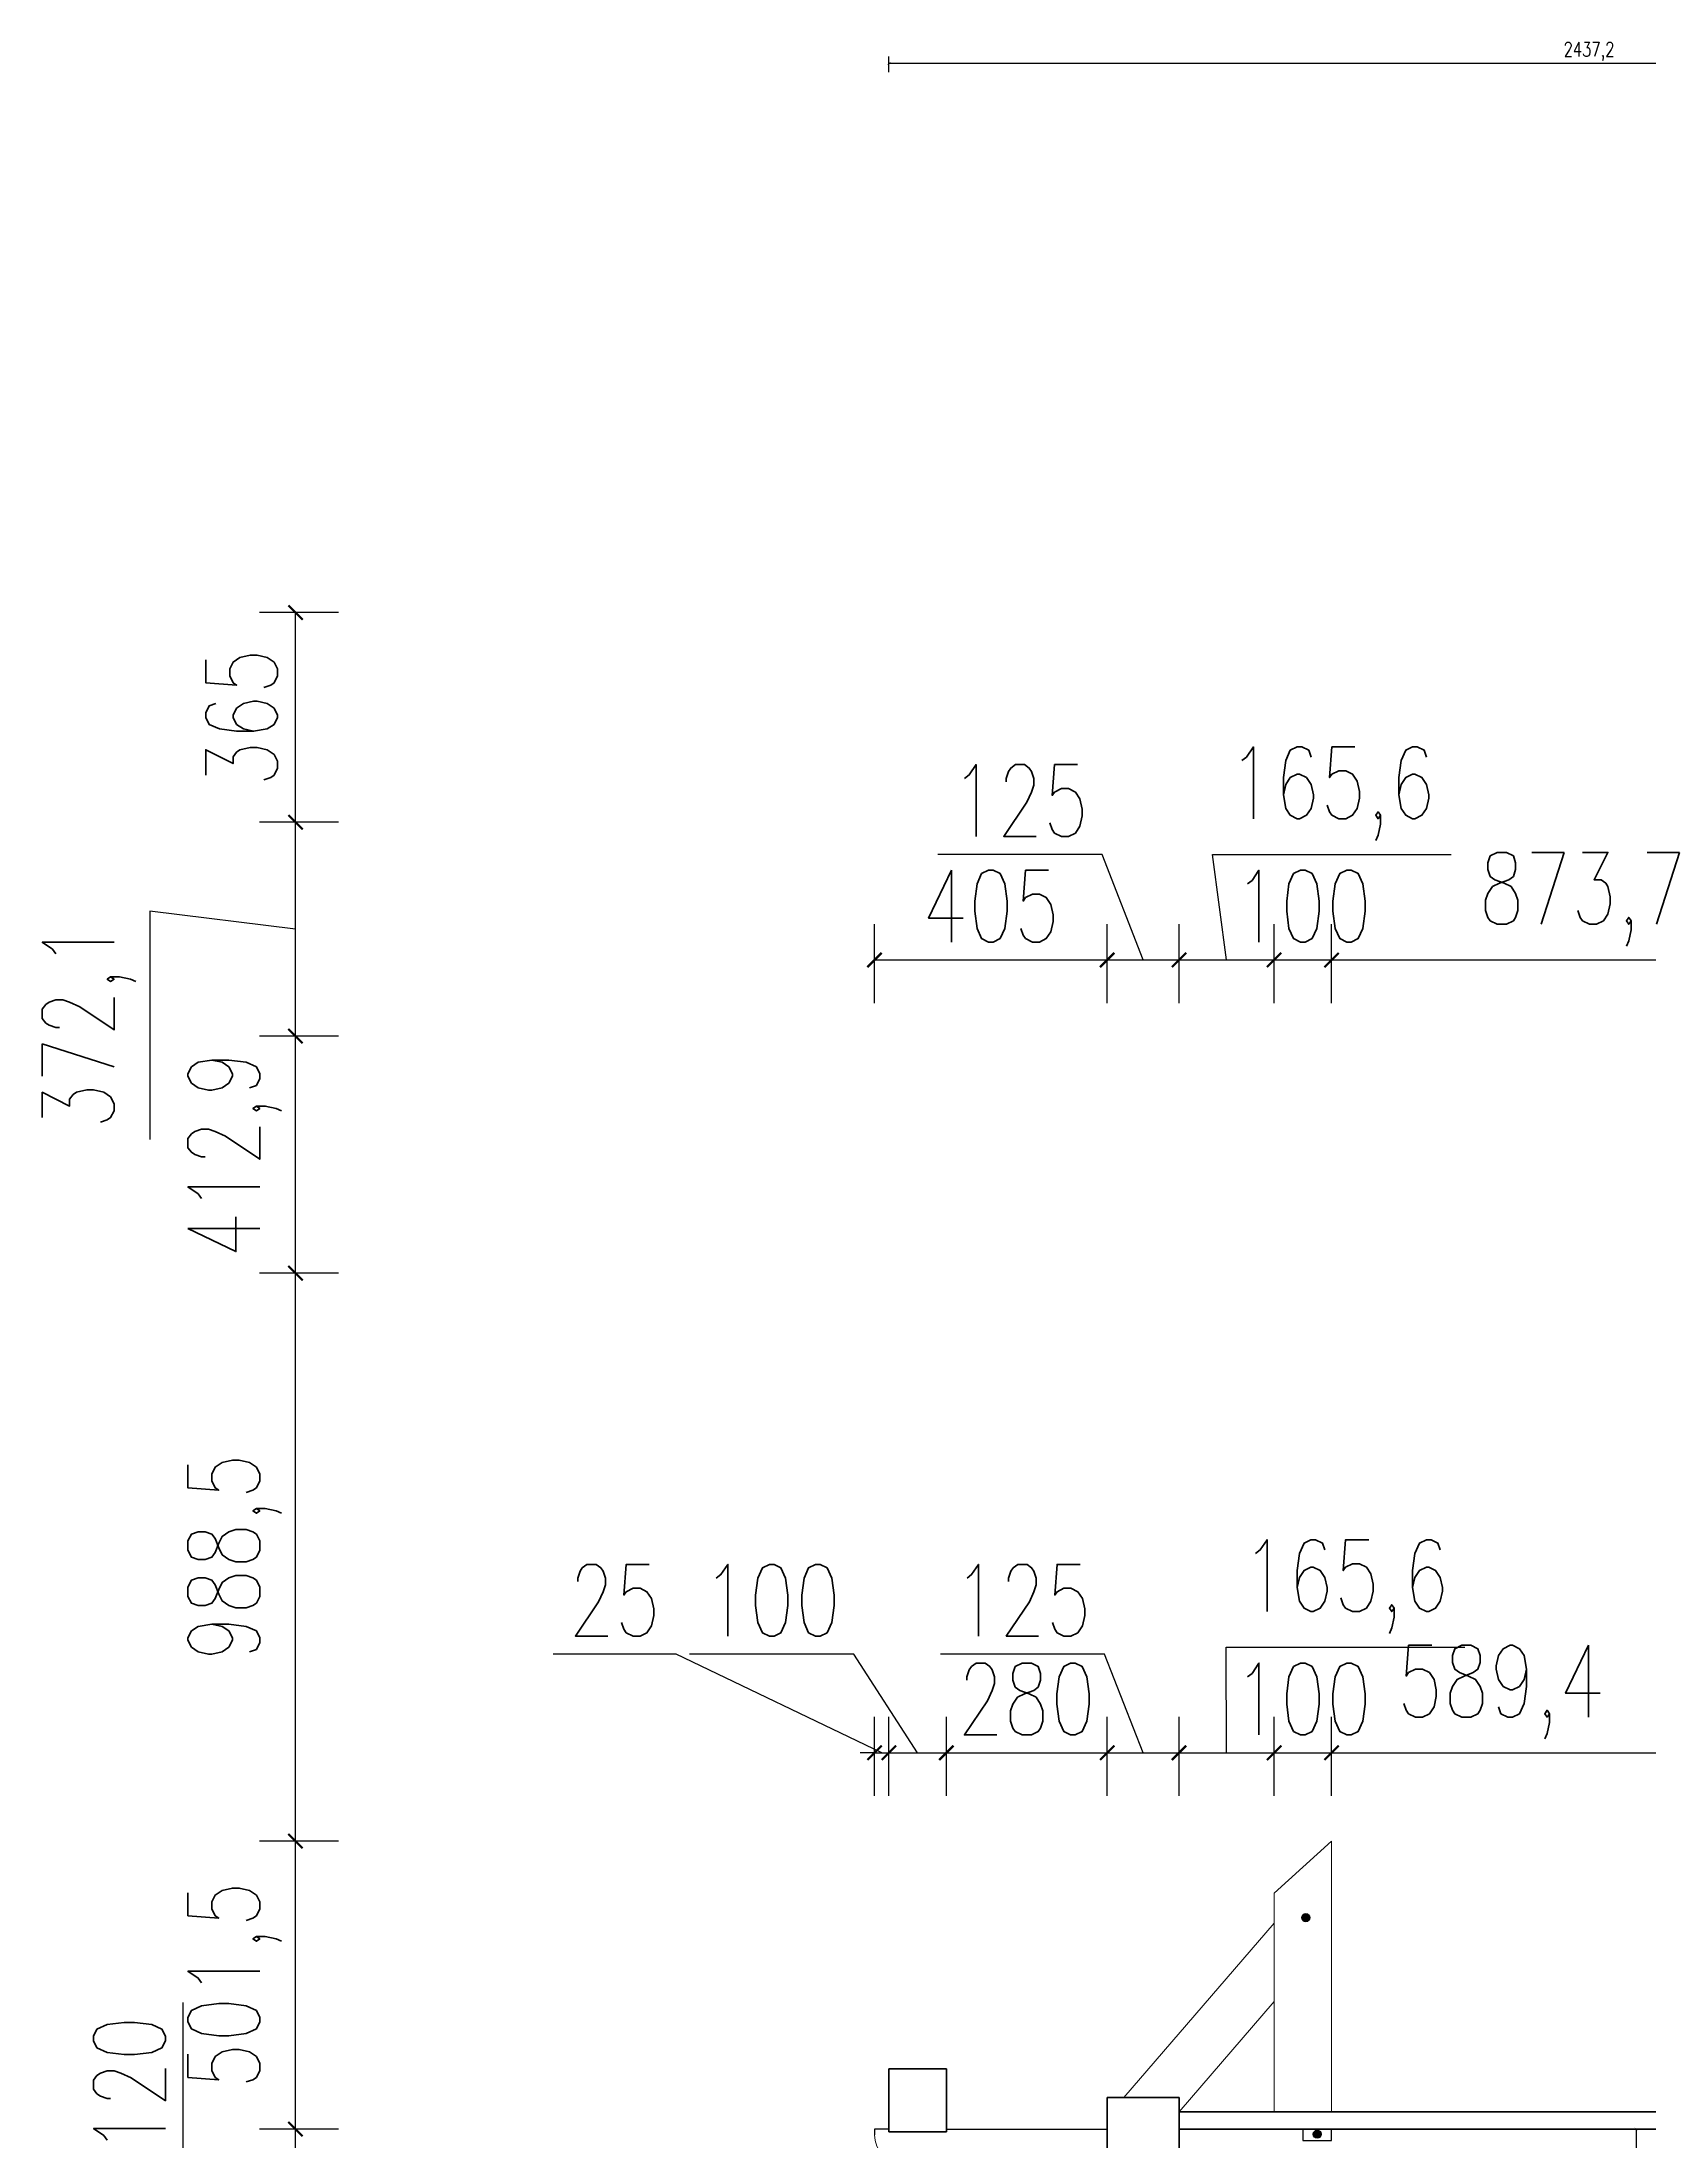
# Model space of a CAD drawing. Header units: millimetres. Extents: x -324080 to 120693, y -32448 to 53734.
# Drawn here: x -215852 to -213054, y -15216 to -11560 of the extents above; entities that cross this region are included whole.
import ezdxf

# ---------------------------------------------------------------- set-up
doc = ezdxf.new("R2010")
doc.units = ezdxf.units.MM
doc.layers.add('przekrój', color=6, linetype='Continuous', lineweight=50)
doc.layers.add('wymiary', color=253, linetype='Continuous', lineweight=5)
doc.styles.add('Opisowy', font='simplex.shx', dxfattribs={"width": 0.75, "height": 2.5})
doc.dimstyles.new('Opisowy', dxfattribs={"dimscale": 0, "dimtxt": 2.5, "dimasz": 0.5, "dimexe": 1.25, "dimexo": 0.625, "dimtad": 1, "dimdec": 1, "dimtxsty": 'Opisowy', "dimblk": 'ARCHTICK', "dimcen": 1, "dimadec": 0, "dimazin": 0, "dimtfac": 1, "dimtdec": 1, "dimtmove": 0, "dimatfit": 3, "dimfxl": 1.5, "dimfxlon": 1, "dimarcsym": 0})

# ---------------------------------------------------------------- blocks, each defined once
blk = doc.blocks.new('_ArchTick')
at = {"color": 0, "linetype": 'ByBlock', "const_width": 0.15}
blk.add_lwpolyline([(-0.5, -0.5), (0.5, 0.5)], dxfattribs=at)
blk = doc.blocks.new('*D1007')
at = {"layer": 'Defpoints', "color": 0, "transparency": 16777216}
for p in [(-213077.8, -15193.3), (-213077.8, -15313.3), (-213077.8, -15313.3)]:
    blk.add_point(p, dxfattribs=at)
at = {"layer": 'wymiary', "color": 0, "lineweight": -2, "transparency": 16777216}
for p, q in [((-213077.8, -15193.3), (-213090.3, -15193.3)), ((-213077.8, -15193.3), (-213077.8, -15313.3)), ((-213077.8, -15313.3), (-213090.3, -15313.3))]:
    blk.add_line(p, q, dxfattribs=at)
at = {"layer": 'wymiary', "color": 0, "lineweight": -2, "transparency": 16777216, "xscale": 5, "yscale": 5, "zscale": 5}
for p, rotation in [((-213077.8, -15193.3), 90), ((-213077.8, -15313.3), 270)]:
    blk.add_blockref('_ArchTick', p, dxfattribs=dict(at, rotation=rotation))
at = {"layer": 'wymiary', "color": 0, "lineweight": 9, "transparency": 16777216, "insert": (-213096.5, -15253.3), "char_height": 25, "attachment_point": 5, "rotation": 90, "style": 'Opisowy'}
blk.add_mtext('120', dxfattribs=at)
blk = doc.blocks.new('*D1172')
at = {"layer": 'Defpoints', "color": 0, "transparency": 16777216}
for p in [(-214378.3, -11597.4), (-211941.2, -12918.3), (-214378.3, -15113.3)]:
    blk.add_point(p, dxfattribs=at)
at = {"layer": 'wymiary', "color": 0, "lineweight": -2, "transparency": 16777216}
for p, q in [((-214378.3, -11612.4), (-214378.3, -11584.9)), ((-211941.2, -11612.4), (-211941.2, -11584.9)), ((-211941.2, -11597.4), (-214378.3, -11597.4))]:
    blk.add_line(p, q, dxfattribs=at)
at = {"layer": 'wymiary', "color": 0, "lineweight": -2, "transparency": 16777216, "xscale": 5, "yscale": 5, "zscale": 5, "rotation": 180}
blk.add_blockref('_ArchTick', (-214378.3, -11597.4), dxfattribs=at)
at = {"layer": 'wymiary', "color": 0, "lineweight": -2, "transparency": 16777216, "xscale": 5, "yscale": 5, "zscale": 5}
blk.add_blockref('_ArchTick', (-211941.2, -11597.4), dxfattribs=at)
at = {"layer": 'wymiary', "color": 0, "transparency": 16777216, "insert": (-213159.7, -11576.3), "char_height": 25, "attachment_point": 5, "style": 'Opisowy'}
blk.add_mtext('2437,2', dxfattribs=at)
blk = doc.blocks.new('*D1527')
at = {"layer": 'Defpoints', "color": 0, "transparency": 16777216}
for p in [(-214378.3, -14538.3), (-214378.3, -15088.3), (-214403.3, -15193.3)]:
    blk.add_point(p, dxfattribs=at)
at = {"layer": 'wymiary', "color": 0, "lineweight": -2, "transparency": 16777216}
for p, q in [((-214748.6, -14366.5), (-214962.9, -14366.5)), ((-214390.8, -14538.3), (-214748.6, -14366.5)), ((-214403.3, -14613.3), (-214403.3, -14475.8)), ((-214378.3, -14613.3), (-214378.3, -14475.8)), ((-214403.3, -14538.3), (-214428.3, -14538.3)), ((-214403.3, -14538.3), (-214378.3, -14538.3)), ((-214403.3, -14538.3), (-214378.3, -14538.3)), ((-214378.3, -14538.3), (-214353.3, -14538.3))]:
    blk.add_line(p, q, dxfattribs=at)
at = {"layer": 'wymiary', "color": 0, "lineweight": -2, "transparency": 16777216, "xscale": 25, "yscale": 25, "zscale": 25}
blk.add_blockref('_ArchTick', (-214403.3, -14538.3), dxfattribs=at)
at = {"layer": 'wymiary', "color": 0, "lineweight": -2, "transparency": 16777216, "xscale": 25, "yscale": 25, "zscale": 25, "rotation": 180}
blk.add_blockref('_ArchTick', (-214378.3, -14538.3), dxfattribs=at)
at = {"layer": 'wymiary', "color": 0, "transparency": 16777216, "insert": (-214855.7, -14272.7), "char_height": 125, "attachment_point": 5, "style": 'Opisowy'}
blk.add_mtext('25', dxfattribs=at)
blk = doc.blocks.new('*D1528')
at = {"layer": 'Defpoints', "color": 0, "transparency": 16777216}
for p in [(-214278.3, -14538.3), (-214378.3, -15088.3), (-214278.3, -15088.3)]:
    blk.add_point(p, dxfattribs=at)
at = {"layer": 'wymiary', "color": 0, "lineweight": -2, "transparency": 16777216}
for p, q in [((-214439.4, -14366.5), (-214725.1, -14366.5)), ((-214328.3, -14538.3), (-214439.4, -14366.5)), ((-214378.3, -14613.3), (-214378.3, -14475.8)), ((-214278.3, -14613.3), (-214278.3, -14475.8)), ((-214378.3, -14538.3), (-214278.3, -14538.3))]:
    blk.add_line(p, q, dxfattribs=at)
at = {"layer": 'wymiary', "color": 0, "lineweight": -2, "transparency": 16777216, "xscale": 25, "yscale": 25, "zscale": 25, "rotation": 180}
blk.add_blockref('_ArchTick', (-214378.3, -14538.3), dxfattribs=at)
at = {"layer": 'wymiary', "color": 0, "lineweight": -2, "transparency": 16777216, "xscale": 25, "yscale": 25, "zscale": 25}
blk.add_blockref('_ArchTick', (-214278.3, -14538.3), dxfattribs=at)
at = {"layer": 'wymiary', "color": 0, "transparency": 16777216, "insert": (-214582.3, -14272.7), "char_height": 125, "attachment_point": 5, "style": 'Opisowy'}
blk.add_mtext('100', dxfattribs=at)
blk = doc.blocks.new('*D1529')
at = {"layer": 'Defpoints', "color": 0, "transparency": 16777216}
for p in [(-213998.3, -14538.3), (-214278.3, -15088.3), (-213998.3, -15138.3)]:
    blk.add_point(p, dxfattribs=at)
at = {"layer": 'wymiary', "color": 0, "lineweight": -2, "transparency": 16777216}
for p, q in [((-214278.3, -14613.3), (-214278.3, -14475.8)), ((-213998.3, -14613.3), (-213998.3, -14475.8)), ((-214278.3, -14538.3), (-213998.3, -14538.3))]:
    blk.add_line(p, q, dxfattribs=at)
at = {"layer": 'wymiary', "color": 0, "lineweight": -2, "transparency": 16777216, "xscale": 25, "yscale": 25, "zscale": 25, "rotation": 180}
blk.add_blockref('_ArchTick', (-214278.3, -14538.3), dxfattribs=at)
at = {"layer": 'wymiary', "color": 0, "lineweight": -2, "transparency": 16777216, "xscale": 25, "yscale": 25, "zscale": 25}
blk.add_blockref('_ArchTick', (-213998.3, -14538.3), dxfattribs=at)
at = {"layer": 'wymiary', "color": 0, "transparency": 16777216, "insert": (-214138.3, -14444.6), "char_height": 125, "attachment_point": 5, "style": 'Opisowy'}
blk.add_mtext('280', dxfattribs=at)
blk = doc.blocks.new('*D1530')
at = {"layer": 'Defpoints', "color": 0, "transparency": 16777216}
for p in [(-213873.3, -14538.3), (-213998.3, -15138.3), (-213873.3, -15138.3)]:
    blk.add_point(p, dxfattribs=at)
at = {"layer": 'wymiary', "color": 0, "lineweight": -2, "transparency": 16777216}
for p, q in [((-214003, -14366.5), (-214288.7, -14366.5)), ((-213935.8, -14538.3), (-214003, -14366.5)), ((-213998.3, -14613.3), (-213998.3, -14475.8)), ((-213873.3, -14613.3), (-213873.3, -14475.8)), ((-213998.3, -14538.3), (-213873.3, -14538.3))]:
    blk.add_line(p, q, dxfattribs=at)
at = {"layer": 'wymiary', "color": 0, "lineweight": -2, "transparency": 16777216, "xscale": 25, "yscale": 25, "zscale": 25, "rotation": 180}
blk.add_blockref('_ArchTick', (-213998.3, -14538.3), dxfattribs=at)
at = {"layer": 'wymiary', "color": 0, "lineweight": -2, "transparency": 16777216, "xscale": 25, "yscale": 25, "zscale": 25}
blk.add_blockref('_ArchTick', (-213873.3, -14538.3), dxfattribs=at)
at = {"layer": 'wymiary', "color": 0, "transparency": 16777216, "insert": (-214145.9, -14272.7), "char_height": 125, "attachment_point": 5, "style": 'Opisowy'}
blk.add_mtext('125', dxfattribs=at)
blk = doc.blocks.new('*D1531')
at = {"layer": 'Defpoints', "color": 0, "transparency": 16777216}
for p in [(-213707.8, -14538.3), (-213707.8, -14963.3), (-213873.3, -15138.3)]:
    blk.add_point(p, dxfattribs=at)
at = {"layer": 'wymiary', "color": 0, "lineweight": -2, "transparency": 16777216}
for p, q in [((-213790.5, -14538.3), (-213791, -14354.6)), ((-213791, -14354.6), (-213375.8, -14354.6)), ((-213873.3, -14613.3), (-213873.3, -14475.8)), ((-213707.8, -14613.3), (-213707.8, -14475.8)), ((-213873.3, -14538.3), (-213707.8, -14538.3))]:
    blk.add_line(p, q, dxfattribs=at)
at = {"layer": 'wymiary', "color": 0, "lineweight": -2, "transparency": 16777216, "xscale": 25, "yscale": 25, "zscale": 25, "rotation": 180}
blk.add_blockref('_ArchTick', (-213873.3, -14538.3), dxfattribs=at)
at = {"layer": 'wymiary', "color": 0, "lineweight": -2, "transparency": 16777216, "xscale": 25, "yscale": 25, "zscale": 25}
blk.add_blockref('_ArchTick', (-213707.8, -14538.3), dxfattribs=at)
at = {"layer": 'wymiary', "color": 0, "transparency": 16777216, "insert": (-213583.4, -14248.9), "char_height": 125, "attachment_point": 5, "style": 'Opisowy'}
blk.add_mtext('165,6', dxfattribs=at)
blk = doc.blocks.new('*D1532')
at = {"layer": 'Defpoints', "color": 0, "transparency": 16777216}
for p in [(-213607.8, -14538.3), (-213707.8, -14963.3), (-213607.8, -14963.3)]:
    blk.add_point(p, dxfattribs=at)
at = {"layer": 'wymiary', "color": 0, "lineweight": -2, "transparency": 16777216}
for p, q in [((-213707.8, -14613.3), (-213707.8, -14475.8)), ((-213607.8, -14613.3), (-213607.8, -14475.8)), ((-213707.8, -14538.3), (-213607.8, -14538.3))]:
    blk.add_line(p, q, dxfattribs=at)
at = {"layer": 'wymiary', "color": 0, "lineweight": -2, "transparency": 16777216, "xscale": 25, "yscale": 25, "zscale": 25, "rotation": 180}
blk.add_blockref('_ArchTick', (-213707.8, -14538.3), dxfattribs=at)
at = {"layer": 'wymiary', "color": 0, "lineweight": -2, "transparency": 16777216, "xscale": 25, "yscale": 25, "zscale": 25}
blk.add_blockref('_ArchTick', (-213607.8, -14538.3), dxfattribs=at)
at = {"layer": 'wymiary', "color": 0, "transparency": 16777216, "insert": (-213657.8, -14444.6), "char_height": 125, "attachment_point": 5, "style": 'Opisowy'}
blk.add_mtext('100', dxfattribs=at)
blk = doc.blocks.new('*D1533')
at = {"layer": 'Defpoints', "color": 0, "transparency": 16777216}
for p in [(-213018.3, -14538.3), (-213607.8, -14963.3), (-213018.3, -14963.3)]:
    blk.add_point(p, dxfattribs=at)
at = {"layer": 'wymiary', "color": 0, "lineweight": -2, "transparency": 16777216}
for p, q in [((-213607.8, -14613.3), (-213607.8, -14475.8)), ((-213018.3, -14613.3), (-213018.3, -14475.8)), ((-213607.8, -14538.3), (-213018.3, -14538.3))]:
    blk.add_line(p, q, dxfattribs=at)
at = {"layer": 'wymiary', "color": 0, "lineweight": -2, "transparency": 16777216, "xscale": 25, "yscale": 25, "zscale": 25, "rotation": 180}
blk.add_blockref('_ArchTick', (-213607.8, -14538.3), dxfattribs=at)
at = {"layer": 'wymiary', "color": 0, "lineweight": -2, "transparency": 16777216, "xscale": 25, "yscale": 25, "zscale": 25}
blk.add_blockref('_ArchTick', (-213018.3, -14538.3), dxfattribs=at)
at = {"layer": 'wymiary', "color": 0, "transparency": 16777216, "insert": (-213313, -14432.7), "char_height": 125, "attachment_point": 5, "style": 'Opisowy'}
blk.add_mtext('589,4', dxfattribs=at)
blk = doc.blocks.new('*D1544')
at = {"layer": 'Defpoints', "color": 0, "transparency": 16777216}
for p in [(-213998.3, -13158), (-213998.3, -15138.3), (-214403.3, -15193.3)]:
    blk.add_point(p, dxfattribs=at)
at = {"layer": 'wymiary', "color": 0, "lineweight": -2, "transparency": 16777216}
for p, q in [((-214403.3, -13233), (-214403.3, -13095.5)), ((-213998.3, -13233), (-213998.3, -13095.5)), ((-214403.3, -13158), (-213998.3, -13158))]:
    blk.add_line(p, q, dxfattribs=at)
at = {"layer": 'wymiary', "color": 0, "lineweight": -2, "transparency": 16777216, "xscale": 25, "yscale": 25, "zscale": 25, "rotation": 180}
blk.add_blockref('_ArchTick', (-214403.3, -13158), dxfattribs=at)
at = {"layer": 'wymiary', "color": 0, "lineweight": -2, "transparency": 16777216, "xscale": 25, "yscale": 25, "zscale": 25}
blk.add_blockref('_ArchTick', (-213998.3, -13158), dxfattribs=at)
at = {"layer": 'wymiary', "color": 0, "transparency": 16777216, "insert": (-214200.8, -13064.3), "char_height": 125, "attachment_point": 5, "style": 'Opisowy'}
blk.add_mtext('405', dxfattribs=at)
blk = doc.blocks.new('*D1545')
at = {"layer": 'Defpoints', "color": 0, "transparency": 16777216}
for p in [(-213873.3, -13158), (-213998.3, -15138.3), (-213873.3, -15138.3)]:
    blk.add_point(p, dxfattribs=at)
at = {"layer": 'wymiary', "color": 0, "lineweight": -2, "transparency": 16777216}
for p, q in [((-214007.3, -12974.3), (-214293, -12974.3)), ((-213935.8, -13158), (-214007.3, -12974.3)), ((-213998.3, -13233), (-213998.3, -13095.5)), ((-213873.3, -13233), (-213873.3, -13095.5)), ((-213998.3, -13158), (-213873.3, -13158))]:
    blk.add_line(p, q, dxfattribs=at)
at = {"layer": 'wymiary', "color": 0, "lineweight": -2, "transparency": 16777216, "xscale": 25, "yscale": 25, "zscale": 25, "rotation": 180}
blk.add_blockref('_ArchTick', (-213998.3, -13158), dxfattribs=at)
at = {"layer": 'wymiary', "color": 0, "lineweight": -2, "transparency": 16777216, "xscale": 25, "yscale": 25, "zscale": 25}
blk.add_blockref('_ArchTick', (-213873.3, -13158), dxfattribs=at)
at = {"layer": 'wymiary', "color": 0, "transparency": 16777216, "insert": (-214150.2, -12880.5), "char_height": 125, "attachment_point": 5, "style": 'Opisowy'}
blk.add_mtext('125', dxfattribs=at)
blk = doc.blocks.new('*D1546')
at = {"layer": 'Defpoints', "color": 0, "transparency": 16777216}
for p in [(-213707.8, -13158), (-213707.8, -14898.3), (-213873.3, -15138.3)]:
    blk.add_point(p, dxfattribs=at)
at = {"layer": 'wymiary', "color": 0, "lineweight": -2, "transparency": 16777216}
for p, q in [((-213790.5, -13158), (-213814.9, -12974.3)), ((-213814.9, -12974.3), (-213399.7, -12974.3)), ((-213873.3, -13233), (-213873.3, -13095.5)), ((-213707.8, -13233), (-213707.8, -13095.5)), ((-213873.3, -13158), (-213707.8, -13158))]:
    blk.add_line(p, q, dxfattribs=at)
at = {"layer": 'wymiary', "color": 0, "lineweight": -2, "transparency": 16777216, "xscale": 25, "yscale": 25, "zscale": 25, "rotation": 180}
blk.add_blockref('_ArchTick', (-213873.3, -13158), dxfattribs=at)
at = {"layer": 'wymiary', "color": 0, "lineweight": -2, "transparency": 16777216, "xscale": 25, "yscale": 25, "zscale": 25}
blk.add_blockref('_ArchTick', (-213707.8, -13158), dxfattribs=at)
at = {"layer": 'wymiary', "color": 0, "transparency": 16777216, "insert": (-213607.3, -12868.6), "char_height": 125, "attachment_point": 5, "style": 'Opisowy'}
blk.add_mtext('165,6', dxfattribs=at)
blk = doc.blocks.new('*D1547')
at = {"layer": 'Defpoints', "color": 0, "transparency": 16777216}
for p in [(-213607.8, -13158), (-213707.8, -14898.3), (-213607.8, -14898.3)]:
    blk.add_point(p, dxfattribs=at)
at = {"layer": 'wymiary', "color": 0, "lineweight": -2, "transparency": 16777216}
for p, q in [((-213707.8, -13233), (-213707.8, -13095.5)), ((-213607.8, -13233), (-213607.8, -13095.5)), ((-213707.8, -13158), (-213607.8, -13158))]:
    blk.add_line(p, q, dxfattribs=at)
at = {"layer": 'wymiary', "color": 0, "lineweight": -2, "transparency": 16777216, "xscale": 25, "yscale": 25, "zscale": 25, "rotation": 180}
blk.add_blockref('_ArchTick', (-213707.8, -13158), dxfattribs=at)
at = {"layer": 'wymiary', "color": 0, "lineweight": -2, "transparency": 16777216, "xscale": 25, "yscale": 25, "zscale": 25}
blk.add_blockref('_ArchTick', (-213607.8, -13158), dxfattribs=at)
at = {"layer": 'wymiary', "color": 0, "transparency": 16777216, "insert": (-213657.8, -13064.3), "char_height": 125, "attachment_point": 5, "style": 'Opisowy'}
blk.add_mtext('100', dxfattribs=at)
blk = doc.blocks.new('*D1548')
at = {"layer": 'Defpoints', "color": 0, "transparency": 16777216}
for p in [(-212734.1, -13158), (-212734.1, -13438.3), (-213607.8, -14898.3)]:
    blk.add_point(p, dxfattribs=at)
at = {"layer": 'wymiary', "color": 0, "lineweight": -2, "transparency": 16777216}
for p, q in [((-213607.8, -13233), (-213607.8, -13095.5)), ((-212734.1, -13233), (-212734.1, -13095.5)), ((-213607.8, -13158), (-212734.1, -13158))]:
    blk.add_line(p, q, dxfattribs=at)
at = {"layer": 'wymiary', "color": 0, "lineweight": -2, "transparency": 16777216, "xscale": 25, "yscale": 25, "zscale": 25, "rotation": 180}
blk.add_blockref('_ArchTick', (-213607.8, -13158), dxfattribs=at)
at = {"layer": 'wymiary', "color": 0, "lineweight": -2, "transparency": 16777216, "xscale": 25, "yscale": 25, "zscale": 25}
blk.add_blockref('_ArchTick', (-212734.1, -13158), dxfattribs=at)
at = {"layer": 'wymiary', "color": 0, "transparency": 16777216, "insert": (-213170.9, -13052.4), "char_height": 125, "attachment_point": 5, "style": 'Opisowy'}
blk.add_mtext('873,7', dxfattribs=at)
blk = doc.blocks.new('*D1584')
at = {"layer": 'Defpoints', "color": 0, "transparency": 16777216}
for p in [(-215411.2, -15193.3), (-213828.3, -15193.3), (-213778.3, -15313.3)]:
    blk.add_point(p, dxfattribs=at)
at = {"layer": 'wymiary', "color": 0, "lineweight": -2, "transparency": 16777216}
for p, q in [((-215606.5, -15258.8), (-215606.5, -14973.1)), ((-215336.2, -15193.3), (-215473.7, -15193.3)), ((-215411.2, -15313.3), (-215411.2, -15193.3)), ((-215411.2, -15253.3), (-215606.5, -15258.8)), ((-215336.2, -15313.3), (-215473.7, -15313.3))]:
    blk.add_line(p, q, dxfattribs=at)
at = {"layer": 'wymiary', "color": 0, "lineweight": -2, "transparency": 16777216, "xscale": 25, "yscale": 25, "zscale": 25}
for p, rotation in [((-215411.2, -15193.3), 90), ((-215411.2, -15313.3), 270)]:
    blk.add_blockref('_ArchTick', p, dxfattribs=dict(at, rotation=rotation))
at = {"layer": 'wymiary', "color": 0, "transparency": 16777216, "insert": (-215700.2, -15116), "char_height": 125, "attachment_point": 5, "rotation": 90, "style": 'Opisowy'}
blk.add_mtext('120', dxfattribs=at)
blk = doc.blocks.new('*D1585')
at = {"layer": 'Defpoints', "color": 0, "transparency": 16777216}
for p in [(-215411.2, -14691.9), (-213157.8, -14691.9), (-213828.3, -15193.3)]:
    blk.add_point(p, dxfattribs=at)
at = {"layer": 'wymiary', "color": 0, "lineweight": -2, "transparency": 16777216}
for p, q in [((-215336.2, -14691.9), (-215473.7, -14691.9)), ((-215411.2, -15193.3), (-215411.2, -14691.9)), ((-215336.2, -15193.3), (-215473.7, -15193.3))]:
    blk.add_line(p, q, dxfattribs=at)
at = {"layer": 'wymiary', "color": 0, "lineweight": -2, "transparency": 16777216, "xscale": 25, "yscale": 25, "zscale": 25}
for p, rotation in [((-215411.2, -14691.9), 90), ((-215411.2, -15193.3), 270)]:
    blk.add_blockref('_ArchTick', p, dxfattribs=dict(at, rotation=rotation))
at = {"layer": 'wymiary', "color": 0, "transparency": 16777216, "insert": (-215516.8, -14942.6), "char_height": 125, "attachment_point": 5, "rotation": 90, "style": 'Opisowy'}
blk.add_mtext('501,5', dxfattribs=at)
blk = doc.blocks.new('*D1586')
at = {"layer": 'Defpoints', "color": 0, "transparency": 16777216}
for p in [(-215411.2, -13703.3), (-212284.1, -13703.3), (-213157.8, -14691.9)]:
    blk.add_point(p, dxfattribs=at)
at = {"layer": 'wymiary', "color": 0, "lineweight": -2, "transparency": 16777216}
for p, q in [((-215336.2, -13703.3), (-215473.7, -13703.3)), ((-215411.2, -14691.9), (-215411.2, -13703.3)), ((-215336.2, -14691.9), (-215473.7, -14691.9))]:
    blk.add_line(p, q, dxfattribs=at)
at = {"layer": 'wymiary', "color": 0, "lineweight": -2, "transparency": 16777216, "xscale": 25, "yscale": 25, "zscale": 25}
for p, rotation in [((-215411.2, -13703.3), 90), ((-215411.2, -14691.9), 270)]:
    blk.add_blockref('_ArchTick', p, dxfattribs=dict(at, rotation=rotation))
at = {"layer": 'wymiary', "color": 0, "transparency": 16777216, "insert": (-215516.8, -14197.6), "char_height": 125, "attachment_point": 5, "rotation": 90, "style": 'Opisowy'}
blk.add_mtext('988,5', dxfattribs=at)
blk = doc.blocks.new('*D1587')
at = {"layer": 'Defpoints', "color": 0, "transparency": 16777216}
for p in [(-215411.2, -13290.4), (-211802.6, -13290.4), (-212284.1, -13703.3)]:
    blk.add_point(p, dxfattribs=at)
at = {"layer": 'wymiary', "color": 0, "lineweight": -2, "transparency": 16777216}
for p, q in [((-215336.2, -13290.4), (-215473.7, -13290.4)), ((-215411.2, -13703.3), (-215411.2, -13290.4)), ((-215336.2, -13703.3), (-215473.7, -13703.3))]:
    blk.add_line(p, q, dxfattribs=at)
at = {"layer": 'wymiary', "color": 0, "lineweight": -2, "transparency": 16777216, "xscale": 25, "yscale": 25, "zscale": 25}
for p, rotation in [((-215411.2, -13290.4), 90), ((-215411.2, -13703.3), 270)]:
    blk.add_blockref('_ArchTick', p, dxfattribs=dict(at, rotation=rotation))
at = {"layer": 'wymiary', "color": 0, "transparency": 16777216, "insert": (-215516.8, -13496.9), "char_height": 125, "attachment_point": 5, "rotation": 90, "style": 'Opisowy'}
blk.add_mtext('412,9', dxfattribs=at)
blk = doc.blocks.new('*D1588')
at = {"layer": 'Defpoints', "color": 0, "transparency": 16777216}
for p in [(-215411.2, -12918.3), (-211491.2, -12918.3), (-211802.6, -13290.4)]:
    blk.add_point(p, dxfattribs=at)
at = {"layer": 'wymiary', "color": 0, "lineweight": -2, "transparency": 16777216}
for p, q in [((-215336.2, -12918.3), (-215473.7, -12918.3)), ((-215411.2, -13290.4), (-215411.2, -12918.3)), ((-215411.2, -13104.4), (-215664.7, -13073.1)), ((-215664.7, -13073.1), (-215664.7, -13470.5)), ((-215336.2, -13290.4), (-215473.7, -13290.4))]:
    blk.add_line(p, q, dxfattribs=at)
at = {"layer": 'wymiary', "color": 0, "lineweight": -2, "transparency": 16777216, "xscale": 25, "yscale": 25, "zscale": 25}
for p, rotation in [((-215411.2, -12918.3), 90), ((-215411.2, -13290.4), 270)]:
    blk.add_blockref('_ArchTick', p, dxfattribs=dict(at, rotation=rotation))
at = {"layer": 'wymiary', "color": 0, "transparency": 16777216, "insert": (-215770.4, -13271.8), "char_height": 125, "attachment_point": 5, "rotation": 90, "style": 'Opisowy'}
blk.add_mtext('372,1', dxfattribs=at)
blk = doc.blocks.new('*D1589')
at = {"layer": 'Defpoints', "color": 0, "transparency": 16777216}
for p in [(-215411.2, -12553.3), (-211177, -12553.3), (-211491.2, -12918.3)]:
    blk.add_point(p, dxfattribs=at)
at = {"layer": 'wymiary', "color": 0, "lineweight": -2, "transparency": 16777216}
for p, q in [((-215336.2, -12553.3), (-215473.7, -12553.3)), ((-215411.2, -12918.3), (-215411.2, -12553.3)), ((-215336.2, -12918.3), (-215473.7, -12918.3))]:
    blk.add_line(p, q, dxfattribs=at)
at = {"layer": 'wymiary', "color": 0, "lineweight": -2, "transparency": 16777216, "xscale": 25, "yscale": 25, "zscale": 25}
for p, rotation in [((-215411.2, -12553.3), 90), ((-215411.2, -12918.3), 270)]:
    blk.add_blockref('_ArchTick', p, dxfattribs=dict(at, rotation=rotation))
at = {"layer": 'wymiary', "color": 0, "transparency": 16777216, "insert": (-215504.9, -12735.8), "char_height": 125, "attachment_point": 5, "rotation": 90, "style": 'Opisowy'}
blk.add_mtext('365', dxfattribs=at)

msp = doc.modelspace()

# ---------------------------------------------------------------- hatches: boundary and pattern name
h = msp.add_hatch(color=256)
h.dxf.hatch_style = 1
h.paths.add_polyline_path([(-213652.71, -14832.29, 1), (-213652.71, -14818.14, 1)])
h = msp.add_hatch(color=256)
h.dxf.hatch_style = 1
h.paths.add_polyline_path([(-213632.75, -15209.38, -1), (-213632.75, -15195.23, -1)])

# ---------------------------------------------------------------- linework, layer by layer
at = {"lineweight": 20}
for p, q in [((-213707.76, -14782.88), (-213607.76, -14691.87)), ((-213607.76, -14691.87), (-213607.76, -15163.35)), ((-213707.76, -15163.35), (-213707.76, -14782.88)), ((-213707.76, -14834.69), (-213969.1, -15138.35)), ((-213707.76, -14970.97), (-213873.33, -15163.35))]:
    msp.add_line(p, q, dxfattribs=at)
at = {"lineweight": 50}
for p, q in [((-213018.33, -15163.35), (-213873.33, -15163.35)), ((-213873.33, -15193.35), (-213018.33, -15193.35))]:
    msp.add_line(p, q, dxfattribs=at)
for p, q in [((-213607.76, -15163.35), (-213707.76, -15163.35)), ((-214378.33, -15193.35), (-214403.33, -15193.35)), ((-214403.33, -15193.35), (-214403.33, -15203.35)), ((-214278.33, -15193.35), (-213998.33, -15193.35)), ((-213657.76, -15193.35), (-213657.76, -15213.35)), ((-213607.76, -15213.35), (-213607.76, -15193.35)), ((-213657.76, -15213.35), (-213607.76, -15213.35))]:
    msp.add_line(p, q)
for centre in [(-213652.71, -14825.21), (-213632.75, -15202.31)]:
    msp.add_circle(centre, 7.07)
at = {"lineweight": 20}
msp.add_arc((-214353.33, -15203.35), 50, 180, 270, dxfattribs=at)
at = {"layer": 'przekrój'}
for p, q in [((-214378.33, -15138.35), (-214378.33, -15088.35)), ((-214378.33, -15088.35), (-214278.33, -15088.35)), ((-214278.33, -15088.35), (-214278.33, -15138.35)), ((-214378.33, -15163.35), (-214378.33, -15138.35)), ((-214378.33, -15163.35), (-214378.33, -15198.35)), ((-214278.33, -15138.35), (-214278.33, -15163.35)), ((-214278.33, -15198.35), (-214278.33, -15163.35)), ((-213998.33, -15193.35), (-213998.33, -15138.35)), ((-213998.33, -15138.35), (-213873.33, -15138.35)), ((-213873.33, -15138.35), (-213873.33, -15163.35)), ((-213873.33, -15163.35), (-213873.33, -15193.35)), ((-214278.33, -15198.35), (-214378.33, -15198.35)), ((-213998.33, -15193.35), (-213998.33, -15278.35)), ((-213873.33, -16408.35), (-213873.33, -15193.35))]:
    msp.add_line(p, q, dxfattribs=at)

# ---------------------------------------------------------------- dimensions: what is measured, and where the dimension line sits
at = {"layer": 'wymiary'}
for base, p1, p2, picture, middle in [((-214378.33, -11597.43), (-211941.17, -12918.35), (-214378.33, -15113.35), '*D1172', (-213159.75, -11576.3)), ((-212734.07, -13158.04), (-213607.76, -14898.35), (-212734.07, -13438.35), '*D1548', (-213170.91, -13052.39)), ((-213998.33, -13158.04), (-214403.33, -15193.35), (-213998.33, -15138.35), '*D1544', (-214200.83, -13064.29))]:
    dim = msp.add_linear_dim(base=base, p1=p1, p2=p2, dimstyle='Opisowy', dxfattribs=at)
    dim.commit()
    dim.dimension.update_dxf_attribs({"geometry": picture, "text_midpoint": middle})
for base, p1, p2, picture, middle in [((-215411.17, -12553.35), (-211491.17, -12918.35), (-211177.03, -12553.35), '*D1589', (-215504.92, -12735.85)), ((-215411.17, -13703.35), (-213157.76, -14691.87), (-212284.07, -13703.35), '*D1586', (-215516.82, -14197.61)), ((-215411.17, -14691.87), (-213828.33, -15193.35), (-213157.76, -14691.87), '*D1585', (-215516.82, -14942.61))]:
    dim = msp.add_linear_dim(base=base, p1=p1, p2=p2, angle=90, dimstyle='Opisowy', dxfattribs=at)
    dim.commit()
    dim.dimension.update_dxf_attribs({"geometry": picture, "text_midpoint": middle})
for base, p1, p2, picture, middle in [((-213707.76, -13158.04), (-213873.33, -15138.35), (-213707.76, -14898.35), '*D1546', (-213783.62, -12974.26)), ((-213873.33, -13158.04), (-213998.33, -15138.35), (-213873.33, -15138.35), '*D1545', (-214038.54, -12974.26)), ((-213607.76, -13158.04), (-213707.76, -14898.35), (-213607.76, -14898.35), '*D1547', (-213657.76, -13158.04)), ((-213707.76, -14538.35), (-213873.33, -15138.35), (-213707.76, -14963.35), '*D1531', (-213759.71, -14354.57)), ((-214378.33, -14538.35), (-214403.33, -15193.35), (-214378.33, -15088.35), '*D1527', (-214779.82, -14366.47)), ((-214278.33, -14538.35), (-214378.33, -15088.35), (-214278.33, -15088.35), '*D1528', (-214470.65, -14366.47)), ((-213873.33, -14538.35), (-213998.33, -15138.35), (-213873.33, -15138.35), '*D1530', (-214034.25, -14366.47)), ((-213998.33, -14538.35), (-214278.33, -15088.35), (-213998.33, -15138.35), '*D1529', (-214138.33, -14538.35)), ((-213607.76, -14538.35), (-213707.76, -14963.35), (-213607.76, -14963.35), '*D1532', (-213657.76, -14538.35)), ((-213018.33, -14538.35), (-213607.76, -14963.35), (-213018.33, -14963.35), '*D1533', (-213313.04, -14538.35))]:
    dim = msp.add_linear_dim(base=base, p1=p1, p2=p2, dimstyle='Opisowy', dxfattribs=at)
    dim.commit()
    dim.dimension.update_dxf_attribs({"geometry": picture, "text_midpoint": middle, "dimtype": 160})
for base, p1, p2, picture, middle in [((-215411.17, -12918.35), (-211802.57, -13290.44), (-211491.17, -12918.35), '*D1588', (-215664.7, -13104.39)), ((-215411.17, -13290.44), (-212284.07, -13703.35), (-211802.57, -13290.44), '*D1587', (-215411.17, -13496.89)), ((-215411.17, -15193.35), (-213778.33, -15313.35), (-213828.33, -15193.35), '*D1584', (-215606.48, -15227.57))]:
    dim = msp.add_linear_dim(base=base, p1=p1, p2=p2, angle=90, dimstyle='Opisowy', dxfattribs=at)
    dim.commit()
    dim.dimension.update_dxf_attribs({"geometry": picture, "text_midpoint": middle, "dimtype": 160})
at = {"layer": 'wymiary', "lineweight": 9}
dim = msp.add_aligned_dim(p1=(-213077.76, -15193.35), p2=(-213077.76, -15313.35), distance=0, dimstyle='Opisowy', dxfattribs=at)
dim.commit()
dim.dimension.update_dxf_attribs({"geometry": '*D1007', "text_midpoint": (-213096.51, -15253.35)})

doc.saveas('drawing.dxf')
